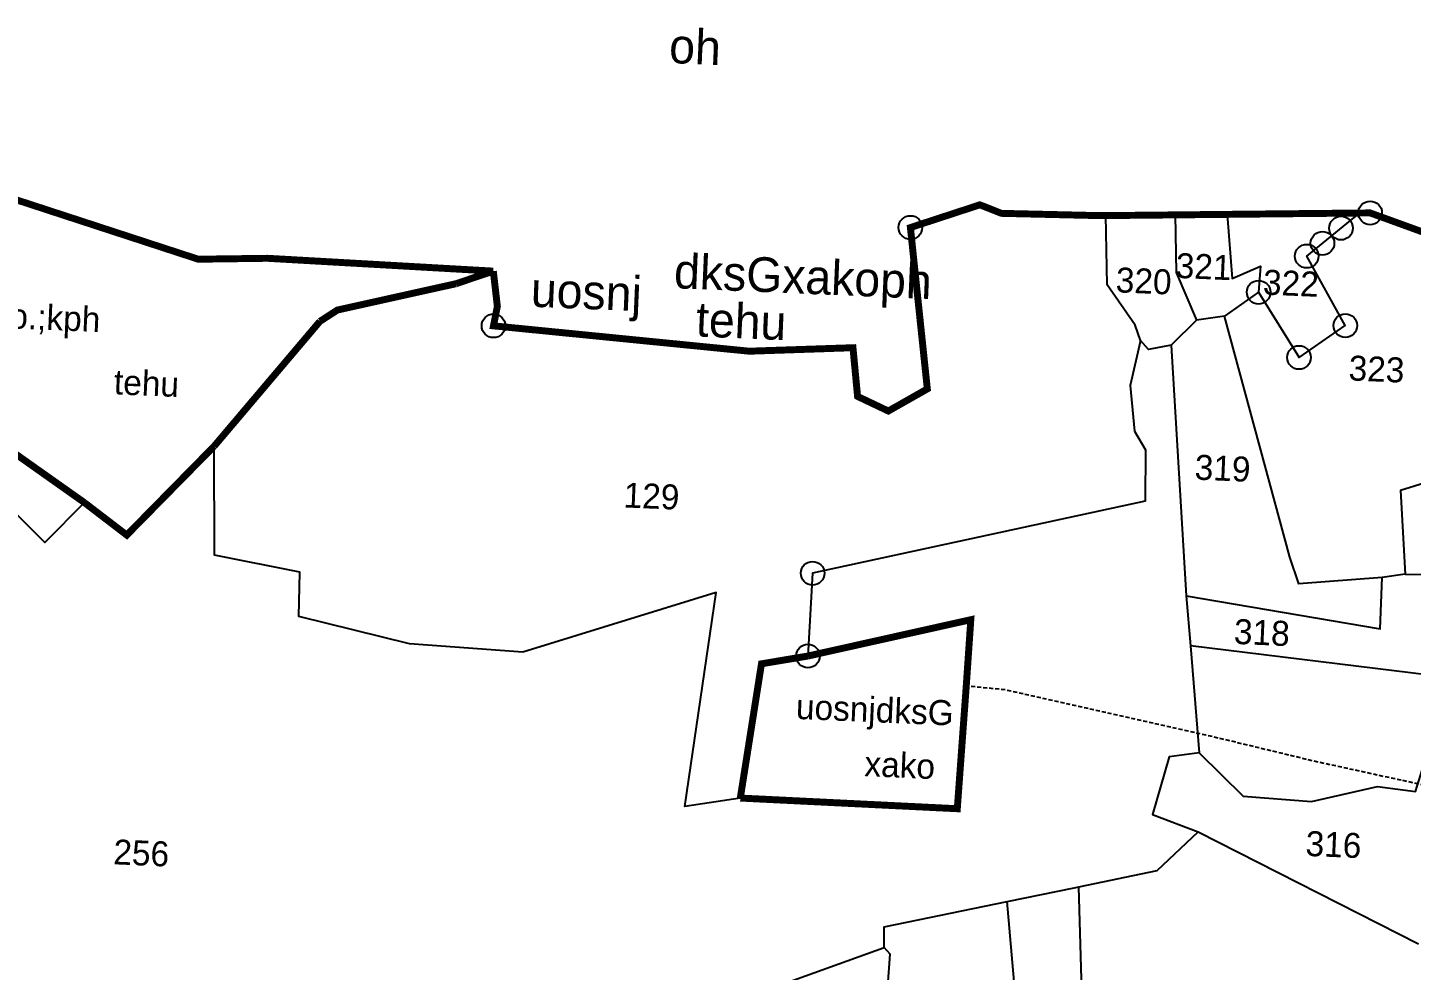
# Model space of a CAD drawing. Header units: feet. Extents: x 706 to 277341, y 6 to 2080556.
# Drawn here: x 275887 to 276388, y 2079936 to 2080278 of the extents above; entities that cross this region are included whole.
import ezdxf
from ezdxf.enums import TextEntityAlignment as Align

# ---------------------------------------------------------------- set-up
doc = ezdxf.new("R2010")
doc.units = ezdxf.units.FT
doc.header["$LTSCALE"] = 0.3
doc.header["$MEASUREMENT"] = 0
doc.linetypes.add('DASHED', pattern=[0.75, 0.5, -0.25])
for name, color, linetype in [('LINE_FOOTPATH', 1, 'DASHED'), ('POLY_PARCEL', 6, 'Continuous'), ('SYM_STONE', 1, 'Continuous'), ('TEXT_MAPIN', 7, 'Continuous'), ('TEXT_MAPOUT', 7, 'Continuous'), ('TEXT_PARCEL', 7, 'Continuous'), ('V_BOUND_LINE', 7, 'Continuous')]:
    doc.layers.add(name, color=color, linetype=linetype)
doc.styles.add('TEXT_MAP', font='')
doc.styles.get('TEXT_MAP').set_extended_font_data('Kruti Dev 050')

# ---------------------------------------------------------------- blocks, each defined once
blk = doc.blocks.new('STONE')
blk.add_circle((0, 0), 0.851)
blk = doc.blocks.new('KSYB')
at = {"layer": 'LINE_FOOTPATH', "ltscale": 10, "flags": 128}
blk.add_lwpolyline([(276490.43, 2079412.98), (276512.84, 2079537.57), (276525.24, 2079592.29), (276524.64, 2079607.24), (276517.18, 2079639.58), (276506.52, 2079697.77), (276498.29, 2079741.55), (276493.95, 2079767.07), (276479.77, 2079820.54), (276476.69, 2079839.3), (276474.73, 2079858.98), (276455.61, 2079920.83), (276440.25, 2079953.18), (276422.64, 2079983.27), (276399.15, 2079991.46), (276397.31, 2079999.14), (276348.89, 2080009.34), (276311.16, 2080018.15), (276234.18, 2080034.91), (276219.67, 2080036.25)], dxfattribs=at)
at = {"layer": 'POLY_PARCEL'}
for points in [[(276327.11, 2080183.31), (276342.32, 2080159.19), (276359.42, 2080171.17), (276344.89, 2080196.85), (276364.34, 2080213.02)], [(276283.34, 2080165.02), (276281.34, 2080170.75), (276270.83, 2080185.59), (276270.18, 2080211.34)], [(276295.92, 2080211.8), (276296.5, 2080190.36), (276304.07, 2080172.79)], [(276315.25, 2080212.15), (276317.21, 2080188.38), (276327.76, 2080193.04), (276327.11, 2080183.31)], [(276327.11, 2080183.31), (276314.51, 2080174.31)], [(276304.07, 2080172.79), (276294.75, 2080163.36)], [(276314.51, 2080174.31), (276304.07, 2080172.79)], [(276373.85, 2080077.77), (276342.85, 2080075.16), (276339.42, 2080085.04), (276314.51, 2080174.31)], [(276283.34, 2080165.02), (276279.72, 2080148.37), (276281.37, 2080131.41), (276285.57, 2080124.45), (276285.56, 2080105.43), (276162.28, 2080077.68), (276160.79, 2080046.92)], [(276294.75, 2080163.36), (276286.37, 2080161.77), (276283.34, 2080165.02)], [(276294.75, 2080163.36), (276301.13, 2080070.35)], [(275891.62, 2080101.85), (275877.08, 2080086.87), (275803.41, 2080159.61), (275782.01, 2080058.19)], [(276422.13, 2080155.79), (276407.78, 2080140.54), (276391.49, 2080143), (276389.18, 2080112.82), (276380.41, 2080110.09), (276382.4, 2080079.04)], [(276136.07, 2079993.98), (276115.45, 2079990.63), (276126.53, 2080070.28), (276054.89, 2080047.59), (276012.78, 2080050.37), (275971.63, 2080060.1), (275971.89, 2080076.67), (275940.14, 2080082.65), (275939.66, 2080123.14)], [(276382.4, 2080079.04), (276396.24, 2080078.88), (276391.69, 2080041.65), (276302.83, 2080051.86)], [(276382.4, 2080079.04), (276373.85, 2080077.77)], [(276301.13, 2080070.35), (276373.18, 2080058.6), (276373.85, 2080077.77)], [(276301.13, 2080070.35), (276302.83, 2080051.86)], [(276302.83, 2080051.86), (276306.34, 2080012.11)], [(276306.34, 2080012.11), (276295.27, 2080010.52), (276289.17, 2079989.02), (276306.27, 2079982.76)], [(276306.34, 2080012.11), (276322.78, 2079996.12), (276348.22, 2079994.28), (276372.66, 2080000.04), (276386.76, 2079998.29), (276391.03, 2080012.3), (276416.09, 2080008.91), (276418.94, 2079997.44)], [(276262.02, 2079962), (276291.06, 2079968.26), (276306.27, 2079982.76)], [(276306.27, 2079982.76), (276388.34, 2079941.78)], [(276235.53, 2079956.32), (276260.35, 2079961.64), (276262.02, 2079962)], [(276264.75, 2079889.14), (276262.02, 2079962)], [(276189.96, 2079938.86), (276189.92, 2079946.55), (276235.53, 2079956.32)], [(276242.34, 2079884.15), (276235.53, 2079956.32)], [(276147.05, 2079923.09), (276189.96, 2079938.86)], [(276188.53, 2079880.32), (276192.17, 2079936.42), (276189.96, 2079938.86)]]:
    blk.add_lwpolyline(points, dxfattribs=at)
at = {"layer": 'V_BOUND_LINE', "const_width": 2.58}
for points in [[(275812.99, 2080230.79), (275933.22, 2080192.55), (275958.93, 2080193.09), (276042.84, 2080188.97)], [(275891.62, 2080101.85), (275861.71, 2080122.66), (275859.04, 2080141.86), (275820.26, 2080180.04), (275806.73, 2080177.98), (275821.61, 2080216.65)], [(276042.84, 2080188.97), (276044.45, 2080175.88), (276043.06, 2080168.65), (276138.14, 2080159.96), (276176.63, 2080161.55), (276178.48, 2080143.48), (276189.95, 2080138.14), (276204.36, 2080146.46), (276197.62, 2080206.35), (276223.36, 2080214.99), (276231.37, 2080211.88), (276268.09, 2080211.31), (276270.18, 2080211.34)], [(276270.18, 2080211.34), (276295.92, 2080211.8)], [(276295.92, 2080211.8), (276315.25, 2080212.15)], [(276315.25, 2080212.15), (276364.34, 2080213.02)], [(276364.34, 2080213.02), (276368.32, 2080213.09), (276409.15, 2080198.61), (276422.13, 2080155.79)], [(276029, 2080184.18), (276042.84, 2080188.97), (276042.84, 2080188.97)], [(275978.59, 2080169.82), (275985.05, 2080174.07), (276029, 2080184.18)], [(275939.66, 2080123.14), (275978.59, 2080169.82)], [(275939.66, 2080123.14), (275907.48, 2080089.9), (275891.62, 2080101.85)], [(276136.07, 2079993.98), (276216.69, 2079990.64), (276219.67, 2080036.25), (276221.17, 2080060.88), (276160.79, 2080046.92)], [(276160.79, 2080046.92), (276143.56, 2080043.9), (276136.07, 2079993.98)]]:
    blk.add_lwpolyline(points, dxfattribs=at)
at = {"layer": 'SYM_STONE', "xscale": 5.151780583914045, "yscale": 5.151780583914045, "zscale": 5.151780583914045, "rotation": 358.0020357429324}
for p in [(276368.32, 2080213.09), (276197.62, 2080206.35), (276357.54, 2080207.37), (276350.69, 2080201.68), (276344.89, 2080196.85), (276327.11, 2080183.31), (276043.06, 2080168.65), (276359.42, 2080171.17), (276342.32, 2080159.19), (276162.28, 2080077.68), (276160.79, 2080046.92)]:
    blk.add_blockref('STONE', p, dxfattribs=at)
at = {"layer": 'TEXT_MAPIN', "style": 'TEXT_MAP'}
for s, p in [('lklo.;kph', (275851.42, 2080166.78)), ('tehu', (275902.16, 2080142.16)), ('uosnjdksG', (276156.38, 2080023.55)), ('xako', (276181.97, 2080002.49))]:
    blk.add_text(s, height=9.273, rotation=358.002, dxfattribs=at).set_placement(p)
at = {"layer": 'TEXT_MAPOUT', "style": 'TEXT_MAP'}
for s, p in [('oh', (276107.36, 2080266.79)), ('dksGxakoph', (276109.82, 2080183.17)), ('uosnj', (276056.7, 2080175.9)), ('tehu', (276118.09, 2080165.33))]:
    blk.add_text(s, height=12.879, rotation=358.002, dxfattribs=at).set_placement(p)
at = {"layer": 'TEXT_PARCEL', "style": 'TEXT_MAP'}
for s, p in [('321', (276306.65, 2080192.7)), ('320', (276284.43, 2080187.18)), ('322', (276339.1, 2080186.77)), ('323', (276371.15, 2080155.13)), ('319', (276314.27, 2080117.85)), ('129', (276102.26, 2080105.87)), ('318', (276329.31, 2080056.95)), ('316', (276356.53, 2079978.42)), ('256', (275913.78, 2079971.88))]:
    blk.add_text(s, height=9.273, rotation=358.002, dxfattribs=at).set_placement(p, align=Align.MIDDLE)

msp = doc.modelspace()

# ---------------------------------------------------------------- block references
at = {"xscale": 0.9749181663385333, "yscale": 0.9749181663385333, "zscale": 0.9749181663385333, "rotation": 359.5592678696223}
msp.add_blockref('KSYB', (-8655.86, 54305.56), dxfattribs=at)

doc.saveas('drawing.dxf')
